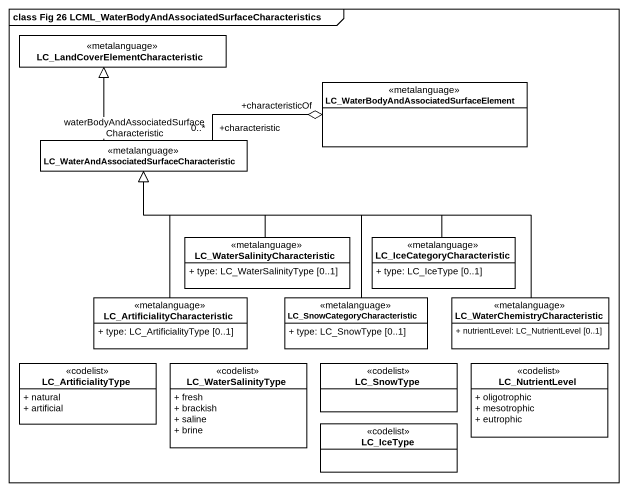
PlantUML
@startuml
mainframe class Fig 26 LCML_WaterBodyAndAssociatedSurfaceCharacteristics
hide circle
hide empty members
skinparam classAttributeIconSize 0
class "LC_LandCoverElementCharacteristic" as LC_LandCoverElementCharacter <<metalanguage>> #FFFFFF
class "LC_WaterBodyAndAssociatedSurfaceElement" as LC_WaterBodyAndAssociatedSur <<metalanguage>> #FFFFFF
class "LC_WaterAndAssociatedSurfaceCharacteristic" as LC_WaterAndAssociatedSurface <<metalanguage>> #FFFFFF
class "LC_WaterSalinityCharacteristic" as LC_WaterSalinityCharacterist <<metalanguage>> #FFFFFF {
  + type: LC_WaterSalinityType [0..1]
}
class LC_IceCategoryCharacteristic <<metalanguage>> #FFFFFF {
  + type: LC_IceType [0..1]
}
class "LC_ArtificialityCharacteristic" as LC_ArtificialityCharacterist <<metalanguage>> #FFFFFF {
  + type: LC_ArtificialityType [0..1]
}
class "LC_SnowCategoryCharacteristic" as LC_SnowCategoryCharacteristi <<metalanguage>> #FFFFFF {
  + type: LC_SnowType [0..1]
}
class "LC_WaterChemistryCharacteristic" as LC_WaterChemistryCharacteris <<metalanguage>> #FFFFFF {
  + nutrientLevel: LC_NutrientLevel [0..1]
}
class LC_ArtificialityType <<codelist>> #FFFFFF {
  + natural
  + artificial
}
class LC_WaterSalinityType <<codelist>> #FFFFFF {
  + fresh
  + brackish
  + saline
  + brine
}
class LC_SnowType <<codelist>> #FFFFFF
class LC_NutrientLevel <<codelist>> #FFFFFF {
  + oligotrophic
  + mesotrophic
  + eutrophic
}
class LC_IceType <<codelist>> #FFFFFF
LC_WaterAndAssociatedSurface -up-|> LC_LandCoverElementCharacter
LC_WaterAndAssociatedSurface "+characteristic\n0..*" -right-o "+characteristicOf" LC_WaterBodyAndAssociatedSur : waterBodyAndAssociatedSurfaceCharacteristic
LC_WaterSalinityCharacterist -up-|> LC_WaterAndAssociatedSurface
LC_IceCategoryCharacteristic -left-|> LC_WaterAndAssociatedSurface
LC_ArtificialityCharacterist -up-|> LC_WaterAndAssociatedSurface
LC_SnowCategoryCharacteristi -up-|> LC_WaterAndAssociatedSurface
LC_WaterChemistryCharacteris -left-|> LC_WaterAndAssociatedSurface
@enduml
